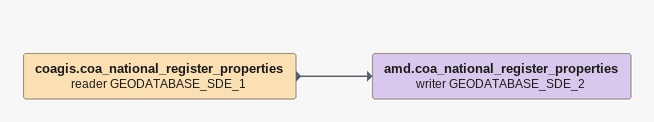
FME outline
coagis.coa_national_register_properties (reader GEODATABASE_SDE_1)
    -> amd.coa_national_register_properties (writer GEODATABASE_SDE_2)
amd.coa_national_register_properties (writer GEODATABASE_SDE_2)
